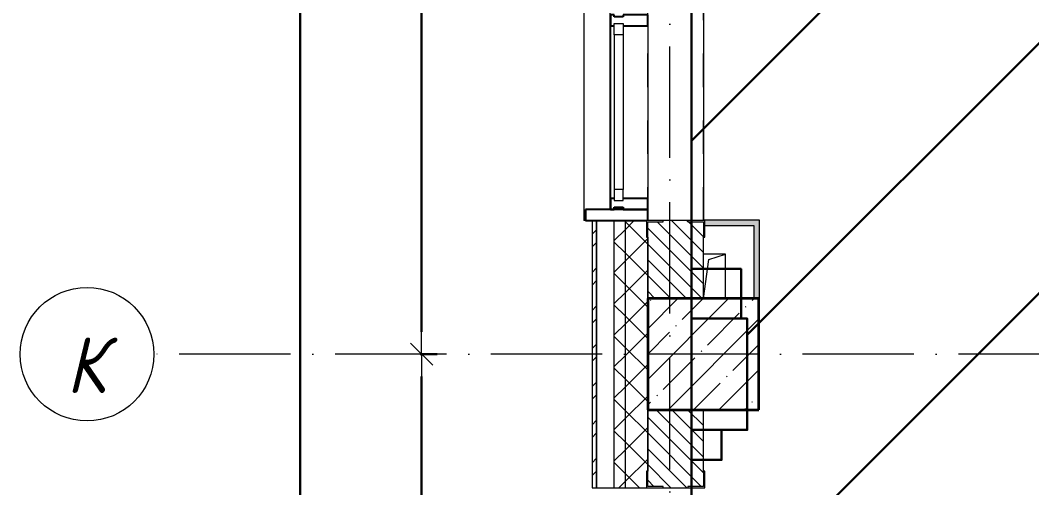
# Model space of a CAD drawing. Header units: millimetres. Extents: x -17017 to 628417, y -109036 to 199237.
# Drawn here: x -12989 to -8445, y -87515 to -85415 of the extents above; entities that cross this region are included whole.
import ezdxf

# ---------------------------------------------------------------- set-up
doc = ezdxf.new("R2010")
doc.units = ezdxf.units.MM
doc.linetypes.add('50_200_ШТРИХ_1Т_ш5_п1_п1_', pattern=[700, 500, -100, 0, -100])
doc.linetypes.add('Штрих короткий', pattern=[300, 150, -150])
for name, color, linetype, lineweight in [('0-1', 7, 'Continuous', 5), ('0-2', 7, 'Continuous', 9), ('Импосты витража', 7, 'Continuous', 9), ('Импосты витража-1', 7, 'Continuous', 25), ('Каркас_Импост', 7, 'Continuous', 13), ('Каркас_Импост-1', 7, 'Continuous', 9), ('Несущие колонны', 7, 'Continuous', 9), ('Несущие колонны-1', 7, 'Continuous', 35), ('Обобщенные модели', 7, 'Continuous', 9), ('Общие ребра', 7, 'Continuous', 9), ('Окна', 7, 'Continuous', 9), ('Оси', 7, 'Continuous', 9), ('Оси-1', 7, 'Continuous', 20), ('Оси-2', 7, '50_200_ШТРИХ_1Т_ш5_п1_п1_', 9), ('Перемычка-1', 7, 'Штрих короткий', 9), ('Размеры', 7, 'Continuous', 15), ('Стены', 7, 'Continuous', 9), ('Стены-1', 7, 'Continuous', 13), ('стяжа', 7, 'Continuous', 30), ('Штриховка разреза-1', 7, 'Continuous', 9)]:
    doc.layers.add(name, color=color, linetype=linetype, lineweight=lineweight)
doc.layers.add('Штриховка разреза-4', color=1, linetype='Continuous', lineweight=9, true_color=0xff0000)
doc.layers.get('0-2').off()
doc.styles.add('ISOCPEUR_I_1', font='isocpeui.ttf', dxfattribs={"width": 0.85, "height": 2.5})
doc.styles.add('СПДС', font='isocpeur.ttf', dxfattribs={"width": 0.9})
doc.dimstyles.new('Размера А3', dxfattribs={"dimtxt": 200, "dimasz": 100, "dimexe": 70, "dimexo": 100, "dimgap": 20, "dimtad": 1, "dimdec": 0, "dimrnd": 10, "dimzin": 0, "dimdsep": 46, "dimtxsty": 'СПДС', "dimblk": 'ARROWHEAD_6', "dimcen": 1, "dimclrd": 256, "dimclre": 256, "dimclrt": 256, "dimazin": 0, "dimtfac": 1, "dimtdec": 0, "dimtmove": 2, "dimatfit": 3, "dimfxl": 1, "dimtolj": 1, "dimtzin": 0, "dimarcsym": 0})
pattern_1 = [(45, (0, 0), (-70.71068, 70.71068), []), (135, (0, 0), (-70.71068, -70.71068), [])]
pattern_2 = [(135, (0, 0), (-35.35534, -35.35534), [])]

# ---------------------------------------------------------------- blocks, each defined once
blk = doc.blocks.new('Ось сетки - Круг_Ø6_00__ISO-2_5_0_9K_-16731441-АИ2_02_План отделки стен 2-го этажа _Часть 2_')
at = {"layer": 'Оси-1'}
blk.add_circle((0, 0), 3, dxfattribs=at)
blk = doc.blocks.new('ARROWHEAD_6')
at = {"color": 0, "linetype": 'Continuous'}
for p, q in [((-0.5, -0.5), (0.5, 0.5)), ((0, 0), (-1, 0))]:
    blk.add_line(p, q, dxfattribs=at)
blk = doc.blocks.new('*D678')
at = {"layer": 'Defpoints', "color": 0, "transparency": 16777216}
for p in [(-11291.7, -86915.3), (-11185.6, -86915.3), (-11291.7, -90215.3)]:
    blk.add_point(p, dxfattribs=at)
at = {"layer": 'Размеры', "lineweight": -2, "transparency": 16777216}
for p, q in [((-11191.7, -86915.3), (-11115.6, -86915.3)), ((-11185.6, -90115.3), (-11185.6, -87015.3)), ((-11191.7, -90215.3), (-11115.6, -90215.3))]:
    blk.add_line(p, q, dxfattribs=at)
at = {"layer": 'Размеры', "lineweight": -2, "transparency": 16777216, "xscale": 100, "yscale": 100, "zscale": 100}
for p, rotation in [((-11185.6, -86915.3), 90), ((-11185.6, -90215.3), 270)]:
    blk.add_blockref('ARROWHEAD_6', p, dxfattribs=dict(at, rotation=rotation))
at = {"layer": 'Размеры', "transparency": 16777216, "insert": (-11305.6, -88565.3), "char_height": 200, "width": 2.488, "attachment_point": 5, "rotation": 90, "style": 'СПДС'}
blk.add_mtext('\\A1;3300', dxfattribs=at)
blk = doc.blocks.new('*D679')
at = {"layer": 'Defpoints', "color": 0, "transparency": 16777216}
for p in [(-11291.7, -80915.3), (-11185.6, -80915.3), (-11291.7, -86915.3)]:
    blk.add_point(p, dxfattribs=at)
at = {"layer": 'Размеры', "lineweight": -2, "transparency": 16777216}
for p, q in [((-11191.7, -80915.3), (-11115.6, -80915.3)), ((-11185.6, -86815.3), (-11185.6, -81015.3)), ((-11191.7, -86915.3), (-11115.6, -86915.3))]:
    blk.add_line(p, q, dxfattribs=at)
at = {"layer": 'Размеры', "lineweight": -2, "transparency": 16777216, "xscale": 100, "yscale": 100, "zscale": 100}
for p, rotation in [((-11185.6, -80915.3), 90), ((-11185.6, -86915.3), 270)]:
    blk.add_blockref('ARROWHEAD_6', p, dxfattribs=dict(at, rotation=rotation))
at = {"layer": 'Размеры', "transparency": 16777216, "insert": (-11305.6, -83915.3), "char_height": 200, "width": 2.488, "attachment_point": 5, "rotation": 90, "style": 'СПДС'}
blk.add_mtext('\\A1;6000', dxfattribs=at)
blk = doc.blocks.new('*D686')
at = {"layer": 'Defpoints', "color": 0, "transparency": 16777216}
for p in [(-11838.1, -56765.3), (-11732, -56765.3), (-11838.1, -106215.3)]:
    blk.add_point(p, dxfattribs=at)
at = {"layer": 'Размеры', "lineweight": -2, "transparency": 16777216}
for p, q in [((-11738.1, -56765.3), (-11662, -56765.3)), ((-11732, -106115.3), (-11732, -56865.3)), ((-11738.1, -106215.3), (-11662, -106215.3))]:
    blk.add_line(p, q, dxfattribs=at)
at = {"layer": 'Размеры', "lineweight": -2, "transparency": 16777216, "xscale": 100, "yscale": 100, "zscale": 100}
for p, rotation in [((-11732, -56765.3), 90), ((-11732, -106215.3), 270)]:
    blk.add_blockref('ARROWHEAD_6', p, dxfattribs=dict(at, rotation=rotation))
at = {"layer": 'Размеры', "transparency": 16777216, "insert": (-11852, -81490.3), "char_height": 200, "width": 3.261, "attachment_point": 5, "rotation": 90, "style": 'СПДС'}
blk.add_mtext('\\A1;49450', dxfattribs=at)
blk = doc.blocks.new('BSC_Колонна _Прямоугольная - 500х500-V44-АИ2_02_План отделки стен 2-го этажа _Часть 2_')
at = {"layer": 'Несущие колонны'}
h = blk.add_hatch(dxfattribs=at)
h.set_pattern_fill('FP_52', color=256, style=0, pattern_type=2)
h.set_pattern_definition([(45, (-150, -19300), (-114.0493, 114.0493), []), (45, (-35.95, -19300), (-114.0493, 114.0493), [201.612, -40.322, 3.353, -36.97])])
h.paths.add_polyline_path([(-250, -250), (250, -250), (250, 250), (-250, 250)], flags=0)
at = {"layer": 'Несущие колонны-1'}
for p, q in [((250, 250), (-250, 250)), ((-250, 250), (-250, -250)), ((250, -250), (250, 250)), ((-250, -250), (250, -250))]:
    blk.add_line(p, q, dxfattribs=at)
blk = doc.blocks.new('Проем_Дверь_Прямоугольный - 1800х2700h_оконные проемы-25805030-АИ2_02_План отделки стен 2-го этажа _Часть 2_')
at = {"layer": 'Перемычка-1'}
for p, q in [((900, 125), (-900, 125)), ((900, -125), (-900, -125))]:
    blk.add_line(p, q, dxfattribs=at)
blk = doc.blocks.new('PNS_Панель прямоугольная2 - Нр_Стекло - 40мм-26243474-АИ2_02_План отделки стен 2-го этажа _Часть 2_')
at = {"layer": 'Каркас_Импост'}
for p, q in [((-397.5, 0), (-397.5, 40)), ((-397.5, 40), (-347.5, 40)), ((-347.5, 40), (-347.5, 0)), ((397.5, 40), (347.5, 40)), ((347.5, 40), (347.5, 0)), ((397.5, 0), (397.5, 40)), ((-347.5, 0), (-397.5, 0)), ((347.5, 0), (397.5, 0))]:
    blk.add_line(p, q, dxfattribs=at)
at = {"layer": 'Каркас_Импост-1'}
for p, q in [((-347.5, 40), (347.5, 40)), ((-347.5, 0), (347.5, 0))]:
    blk.add_line(p, q, dxfattribs=at)
blk = doc.blocks.new('Прямоугольный импост - Импост структурный с накладкой - 150мм-25647633-АИ2_02_План отделки стен 2-го этажа _Часть 2_')
at = {"layer": 'Импосты витража-1'}
for p, q in [((-25, 0), (-25, 17)), ((-25, 17), (25, 17)), ((-15, 0), (-25, 0)), ((-15, -40), (-15, 0)), ((25, 17), (25, 0)), ((-25, -150), (-25, -40)), ((-25, -40), (-15, -40)), ((25, -40), (25, -150)), ((25, -150), (-25, -150))]:
    blk.add_line(p, q, dxfattribs=at)
blk = doc.blocks.new('Прямоугольный импост - Импост структурный с накладкой - 150мм-25647642-АИ2_02_План отделки стен 2-го этажа _Часть 2_')
at = {"layer": 'Импосты витража'}
for p, q in [((42475, -100), (43250, -100)), ((42475, -267), (43250, -267))]:
    blk.add_line(p, q, dxfattribs=at)
blk = doc.blocks.new('Прямоугольный импост - Импост структурный с накладкой - 150мм-V150-АИ2_02_План отделки стен 2-го этажа _Часть 2_')
at = {"layer": 'Импосты витража-1'}
for p, q in [((-25, 0), (-25, 17)), ((-25, 17), (25, 17)), ((25, 0), (15, 0)), ((15, 0), (15, -40)), ((25, 17), (25, 0)), ((-25, -150), (-25, -40)), ((15, -40), (25, -40)), ((25, -40), (25, -150)), ((25, -150), (-25, -150))]:
    blk.add_line(p, q, dxfattribs=at)
blk = doc.blocks.new('Прямоугольный импост - Откос НВФ_50х280 мм-25993834-АИ2_02_План отделки стен 2-го этажа _Часть 2_')
at = {"layer": 'Импосты витража-1'}
for p, q in [((-50, 130), (0, 130)), ((-50, -150), (-50, 130)), ((0, 130), (0, -144)), ((0, -150), (-50, -150))]:
    blk.add_line(p, q, dxfattribs=at)
blk = doc.blocks.new('Фахверк_СКБ_Уголок - 250_2700-27497298-АИ2_02_План отделки стен 2-го этажа _Часть 2_')
at = {"layer": 'Обобщенные модели'}
for p, q in [((200, 181), (125, 181)), ((125, 181), (125, 106)), ((131, 106), (131, 175)), ((131, 175), (200, 175)), ((200, 175), (200, 181)), ((125, 106), (131, 106)), ((131, -6), (125, -6)), ((125, -6), (125, -81)), ((131, -75), (131, -6)), ((125, -81), (200, -81)), ((200, -75), (131, -75)), ((200, -81), (200, -75))]:
    blk.add_line(p, q, dxfattribs=at)
blk = doc.blocks.new('AR_Отверстие прямоугольное _в плите_ - AR_Отверстие прямоугольное _в плите_-V201-АИ2_02_План отделки стен 2-го этажа _Часть 2_')
at = {"layer": 'Обобщенные модели'}
for p, q in [((50, 100), (-50, 100)), ((-25, 75), (50, 100)), ((50, -100), (50, 100)), ((-50, -100), (-25, 75))]:
    blk.add_line(p, q, dxfattribs=at)
blk = doc.blocks.new('Отлив_СКБ - Отлив витража_120_НВФ-31885689-АИ2_02_План отделки стен 2-го этажа _Часть 2_')
at = {"layer": 'Окна'}
for p, q in [((0, 113), (0, 120)), ((1800, 120), (0, 120)), ((1800, 120), (1800, 113)), ((50, 2), (1750, 2))]:
    blk.add_line(p, q, dxfattribs=at)
blk = doc.blocks.new('0125-Р-ОО-Ш2-АР-о_23_10_2024_rvt-1-АИ2_02_План отделки стен 2-го этажа _Часть 2_')
at = {"layer": 'Штриховка разреза-1'}
h = blk.add_hatch(dxfattribs=at)
h.set_pattern_fill('FP_80', color=256, style=0, pattern_type=2)
h.set_pattern_definition([(45, (0, 0), (-85.5366, 85.5366), []), (45, (57.02, 0), (-85.5366, 85.5366), [])])
h.paths.add_polyline_path([(-350, 11335), (-330, 11335), (-330, 13650), (-350, 13650), (-350, 12505.4)], flags=0)
h.paths.add_polyline_path([(-350, 15450), (-330, 15450), (-330, 16900), (-350, 16900), (-350, 16201.6)], flags=0)
h.paths.add_polyline_path([(-330, 18700), (-330, 19900), (-350, 19900), (-350, 18700)], flags=0)
h.paths.add_polyline_path([(-330, 21700), (-330, 22900), (-350, 22900), (-350, 21700)], flags=0)
h.paths.add_polyline_path([(-330, 24700), (-330, 25900), (-350, 25900), (-350, 24700)], flags=0)
h.paths.add_polyline_path([(-330, 27700), (-330, 28625), (-350, 28625), (-350, 27700)], flags=0)
h = blk.add_hatch(dxfattribs=at)
h.set_pattern_fill('FP_81', color=256, style=0, pattern_type=2)
h.set_pattern_definition(pattern_1)
h.paths.add_polyline_path([(-200, 11335), (-200, 13650), (-250, 13650), (-250, 11335)], flags=0)
h.paths.add_polyline_path([(-200, 15450), (-200, 16900), (-250, 16900), (-250, 15450)], flags=0)
h.paths.add_polyline_path([(-200, 18700), (-200, 19900), (-250, 19900), (-250, 18700)], flags=0)
h.paths.add_polyline_path([(-200, 21700), (-200, 22900), (-250, 22900), (-250, 21700)], flags=0)
h.paths.add_polyline_path([(-200, 24700), (-200, 25900), (-250, 25900), (-250, 24700)], flags=0)
h.paths.add_polyline_path([(-200, 27700), (-200, 28550), (-250, 28550), (-250, 27700)], flags=0)
h = blk.add_hatch(dxfattribs=at)
h.set_pattern_fill('FP_81', color=256, style=0, pattern_type=2)
h.set_pattern_definition(pattern_1)
h.paths.add_polyline_path([(-200, 11335), (-100, 11335), (-100, 13575), (-106, 13575), (-106, 13650), (-200, 13650), (-200, 11350)], flags=0)
h.paths.add_polyline_path([(-106, 15450), (-106, 15525), (-100, 15525), (-100, 16825), (-106, 16825), (-106, 16900), (-200, 16900), (-200, 15450)], flags=0)
h.paths.add_polyline_path([(-200, 18700), (-106, 18700), (-106, 18775), (-100, 18775), (-100, 19825), (-106, 19825), (-106, 19900), (-200, 19900), (-200, 18973.7)], flags=0)
h.paths.add_polyline_path([(-200, 21700), (-106, 21700), (-106, 21775), (-100, 21775), (-100, 22825), (-106, 22825), (-106, 22900), (-200, 22900), (-200, 21706)], flags=0)
h.paths.add_polyline_path([(-106, 24700), (-106, 24775), (-100, 24775), (-100, 25825), (-106, 25825), (-106, 25900), (-200, 25900), (-200, 24700)], flags=0)
h.paths.add_polyline_path([(-106, 27700), (-106, 27775), (-100, 27775), (-100, 28550), (-200, 28550), (-200, 27700)], flags=0)
h = blk.add_hatch(dxfattribs=at)
h.set_pattern_fill('FP_2', color=256, style=0, pattern_type=2)
h.set_pattern_definition(pattern_2)
h.paths.add_polyline_path([(150, 19550), (150, 19894), (81, 19894), (81, 19900), (-31, 19900), (-31, 19894), (-100, 19894), (-100, 19550)], flags=0)
h.paths.add_polyline_path([(-31, 21700), (81, 21700), (81, 21706), (150, 21706), (150, 22894), (81, 22894), (81, 22900), (-31, 22900), (-31, 22894), (-100, 22894), (-100, 21706), (-31, 21706)], flags=0)
h.paths.add_polyline_path([(81, 24700), (81, 24706), (150, 24706), (150, 25050), (-100, 25050), (-100, 24706), (-31, 24706), (-31, 24700)], flags=0)
h = blk.add_hatch(dxfattribs=at)
h.set_pattern_fill('FP_2', color=256, style=0, pattern_type=2)
h.set_pattern_definition(pattern_2)
h.paths.add_polyline_path([(150, 16250), (149.3, 16894), (81, 16894), (81, 16900), (-31, 16900), (-31, 16894), (-100, 16894), (-100, 16250), (149.3, 16250)], flags=0)
h.paths.add_polyline_path([(81, 18700), (81, 18706), (150, 18706), (150, 19050), (-100, 19050), (-100, 18706), (-31, 18706), (-31, 18700)], flags=0)
at = {"layer": 'Общие ребра'}
for p, q in [((-330, 19900), (-330, 18700)), ((-330, 18700), (-330, 19900)), ((-250, 18700), (-250, 19900)), ((-200, 18700), (-200, 19900)), ((-100, 19550), (-100, 19825)), ((-100, 19825), (-100, 19550)), ((-100, 18775), (-100, 19050)), ((-100, 19050), (-100, 18775))]:
    blk.add_line(p, q, dxfattribs=at)
at = {"layer": 'Стены'}
blk.add_line((150, 21700), (150, 19902.5), dxfattribs=at)
at = {"layer": 'Стены-1'}
for p, q in [((-350, 19900), (-350, 18700)), ((-330, 19900), (-350, 19900)), ((-106, 19900), (-330, 19900)), ((81, 19900), (-31, 19900)), ((150, 19550), (150, 19825)), ((150, 18775), (150, 19050)), ((-350, 18700), (-330, 18700)), ((-330, 18700), (-106, 18700)), ((-31, 18700), (81, 18700))]:
    blk.add_line(p, q, dxfattribs=at)
at = {"layer": '0-2'}
for name, p, rotation in [('Отлив_СКБ - Отлив витража_120_НВФ-31885689-АИ2_02_План отделки стен 2-го этажа _Часть 2_', (-267, 19900), 90), ('Проем_Дверь_Прямоугольный - 1800х2700h_оконные проемы-25805030-АИ2_02_План отделки стен 2-го этажа _Часть 2_', (25, 20800), 269.9999999999999), ('Прямоугольный импост - Импост структурный с накладкой - 150мм-25647642-АИ2_02_План отделки стен 2-го этажа _Часть 2_', (0, 63250), 270.0000000000001), ('PNS_Панель прямоугольная2 - Нр_Стекло - 40мм-26243474-АИ2_02_План отделки стен 2-го этажа _Часть 2_', (-250, 20387.5), 269.9999999999977), ('Фахверк_СКБ_Уголок - 250_2700-27497298-АИ2_02_План отделки стен 2-го этажа _Часть 2_', (-25, 20025), 269.9999999999999), ('Фахверк_СКБ_Уголок - 250_2700-27497298-АИ2_02_План отделки стен 2-го этажа _Часть 2_', (75, 18575), 89.99999999999991)]:
    blk.add_blockref(name, p, dxfattribs=dict(at, rotation=rotation))
at = {"layer": '0-2', "extrusion": (0, 0, -1), "rotation": 270.0000000000023}
for name, p in [('Прямоугольный импост - Импост структурный с накладкой - 150мм-25647633-АИ2_02_План отделки стен 2-го этажа _Часть 2_', (250, 20800)), ('Прямоугольный импост - Импост структурный с накладкой - 150мм-V150-АИ2_02_План отделки стен 2-го этажа _Часть 2_', (250, 19975)), ('Прямоугольный импост - Откос НВФ_50х280 мм-25993834-АИ2_02_План отделки стен 2-го этажа _Часть 2_', (250, 19900))]:
    blk.add_blockref(name, p, dxfattribs=at)
at = {"layer": '0-2'}
for name, p in [('AR_Отверстие прямоугольное _в плите_ - AR_Отверстие прямоугольное _в плите_-V201-АИ2_02_План отделки стен 2-го этажа _Часть 2_', (200, 19650)), ('BSC_Колонна _Прямоугольная - 500х500-V44-АИ2_02_План отделки стен 2-го этажа _Часть 2_', (150, 19300))]:
    blk.add_blockref(name, p, dxfattribs=at)
blk = doc.blocks.new('2ч2эт')
at = {"layer": 'Штриховка разреза-4'}
for points in [[(-9914.1, -86337.8), (-9692.6, -86337.8), (-9692.6, -86312.8), (-9920.1, -86312.8), (-9920.1, -86315.3), (-9914.1, -86315.3), (-9914.1, -86321.3)], [(-9667.6, -86665.3), (-9667.6, -86312.8), (-9692.6, -86312.8), (-9692.6, -86665.3), (-9670.1, -86665.3)]]:
    blk.add_hatch(color=256, dxfattribs=at).paths.add_polyline_path(points, flags=0)
at = {"layer": 'Общие ребра'}
blk.add_line((-9670.1, -86665.3), (-9667.6, -86665.3), dxfattribs=at)
at = {"layer": 'Стены-1'}
for p, q in [((-9667.6, -86312.8), (-9920.1, -86312.8)), ((-9920.1, -86312.8), (-9920.1, -86315.3)), ((-9914.1, -86337.8), (-9692.6, -86337.8)), ((-9692.6, -86337.8), (-9692.6, -86665.3)), ((-9667.6, -86665.3), (-9667.6, -86312.8))]:
    blk.add_line(p, q, dxfattribs=at)
at = {"layer": 'стяжа'}
for points in [[(-2388, -72625.3), (-2388, -66175.1), (-9973, -66175.1), (-9973, -89355.1), (-9686, -89355.1)], [(-9973, -86755.1), (-9973, -86755.1), (-9723, -86755.1), (-9723, -87255.1), (-9973, -87255.1)]]:
    blk.add_lwpolyline(points, dxfattribs=at)
for points in [[(-9973, -86755.1), (-9750.6, -86755.1), (-9750.6, -86532.6), (-9973, -86532.6)], [(-9973, -87255.1), (-9838.3, -87255.1), (-9838.3, -87389.8), (-9973, -87389.8)]]:
    blk.add_lwpolyline(points, close=True, dxfattribs=at)
at = {"layer": '0-1'}
blk.add_blockref('0125-Р-ОО-Ш2-АР-о_23_10_2024_rvt-1-АИ2_02_План отделки стен 2-го этажа _Часть 2_', (-10070.1, -106215.3), dxfattribs=at)
blk = doc.blocks.new('ось2эт')
at = {"layer": 'Оси-2'}
for p, q in [((-10070.1, -108435.9), (-10070.1, -54635.1)), ((18329.9, -86915.3), (-12388.8, -86915.3))]:
    blk.add_line(p, q, dxfattribs=at)
at = {"layer": 'Оси-1', "xscale": 99.99999999999993, "yscale": 99.99999999999993, "zscale": 99.99999999999993, "rotation": 89.9999999999998}
blk.add_blockref('Ось сетки - Круг_Ø6_00__ISO-2_5_0_9K_-16731441-АИ2_02_План отделки стен 2-го этажа _Часть 2_', (-12688.8, -86915.3), dxfattribs=at)
at = {"layer": 'Оси', "insert": (-12781.6, -86839.2), "char_height": 250, "width": 223.671, "attachment_point": 1, "style": 'ISOCPEUR_I_1'}
blk.add_mtext('\\fISOCPEUR|b0|i1|c204|p34|;\\W.9;К', dxfattribs=at)
at = {"layer": 'Размеры'}
for base, p1, p2, picture, middle in [((-11732, -56765.3), (-11838.1, -106215.3), (-11838.1, -56765.3), '*D686', (-11852, -81490.3)), ((-11185.6, -80915.3), (-11291.7, -86915.3), (-11291.7, -80915.3), '*D679', (-11305.6, -83915.3)), ((-11185.6, -86915.3), (-11291.7, -90215.3), (-11291.7, -86915.3), '*D678', (-11305.6, -88565.3))]:
    dim = blk.add_linear_dim(base=base, p1=p1, p2=p2, angle=90, dimstyle='Размера А3', dxfattribs=at)
    dim.commit()
    dim.dimension.update_dxf_attribs({"geometry": picture, "text_midpoint": middle})

msp = doc.modelspace()

# ---------------------------------------------------------------- hatches: boundary and pattern name
at = {"layer": 'стяжа'}
h = msp.add_hatch(dxfattribs=at)
h.set_pattern_fill('ANSI31', color=5, scale=250)
h.set_pattern_definition([(45, (4472.5, -59163.1), (-561.266, 561.266), [])])
h.paths.add_polyline_path([(13742, -89400.5), (12812, -89400.5), (6162, -89400.5), (6162, -89950.4), (12812, -89960.5), (12812, -94460.5), (13012, -94460.5), (13012, -94955.3), (15112, -94955.3), (15112, -94443.1), (15322, -94443.1), (15322, -94230.5), (15762, -94230.5), (15762, -90460.5), (15322, -90460.5), (15322, -89960.5), (13742, -89960.5)])
h.paths.add_polyline_path([(15592, -66215.3), (15192, -66215.3), (15192, -65695.3), (15592, -65695.3), (15592, -63285.3), (15464.5, -63285.3), (15464.5, -62800.4), (15592, -62800.4), (15592, -60875.3), (15362, -60875.3), (15362, -60625.3), (12222, -60625.3), (12222, -61275.3), (9132, -61275.3), (9132, -60575.3), (8692, -60575.3), (8692, -60325.3), (9912, -60325.3), (9912, -58904.6), (9862, -58904.6), (9862, -58299.1), (9912, -58299.1), (9912, -56925.3), (6812, -56925.3), (6812, -57175.3), (6312, -57175.3), (6062, -57175.3), (6062, -56925.3), (2562, -56925.3), (2562, -57345.3), (2042, -57345.3), (2042, -56925.3), (-2138, -56925.3), (-2138, -58005.3), (-2388, -58005.3), (-2388, -57961), (-2788, -57961), (-2788, -56925.3), (-9668, -56925.3), (-9668, -57165.3), (-9778, -57165.3), (-9778, -57376.1), (-9888, -57376.1), (-9888, -60155.3), (-9638, -60155.3), (-9638, -60655.3), (-9888, -60655.3), (-9888, -62707.2), (-9738, -62707.2), (-9738, -63240.1), (-9888, -63240.1), (-9888, -65675.3), (-9598, -65675.3), (-9598, -65925.3), (-2888, -65925.3), (-2888, -63325.3), (-2388, -63325.3), (-2388, -61148.8), (-2758, -61148.8), (-2758, -59948.8), (-2388, -59948.8), (-2388, -59705.3), (-2138, -59705.3), (-2138, -72625.3), (-2388, -72625.3), (-2388, -72225.3), (-2788, -72225.3), (-2788, -70635.3), (-2388, -70635.3), (-2388, -69135.3), (-2788, -69135.3), (-2928.7, -69135.3), (-2928.7, -66175.1), (-9833, -66175.1), (-9833, -66315.1), (-9973, -66315.1), (-9973, -68675.1), (-9723, -68675.1), (-9723, -69175.1), (-9833, -69175.1), (-9833, -69315.1), (-9973, -69315.1), (-9973, -71540.3), (-9833, -71540.3), (-9833, -71675.1), (-9723, -71675.1), (-9723, -72175.1), (-9973, -72175.1), (-9973, -77655.1), (-9723, -77655.1), (-9723, -78155.1), (-9738, -78155.1), (-9738, -78390.1), (-9973, -78390.1), (-9973, -80457.8), (-9755.8, -80457.8), (-9755.8, -80675.1), (-9723, -80675.1), (-9723, -81175.1), (-9787.7, -81175.1), (-9787.7, -81360.3), (-9973, -81360.3), (-9973, -86532.6), (-9750.6, -86532.6), (-9750.6, -86755.1), (-9723, -86755.1), (-9723, -87255.1), (-9838.3, -87255.1), (-9838.3, -87389.8), (-9973, -87389.8), (-9973, -89355.1), (-9686, -89355.1), (-9686, -89495.1), (-9973, -89495.1), (-9973, -89703.9), (-9853.5, -89703.9), (-9853.5, -89945.4), (-9723, -89945.4), (-9723, -90445.4), (-9973, -90445.4), (-9973, -94375.1), (-9723, -94375.1), (-9723, -94625.1), (-7673, -94625.1), (-7673, -94145.1), (-3003, -94145.1), (-3003, -92615.1), (-2388, -92615.1), (-2388, -91955.4), (-2138, -91955.4), (-2138, -94925.3), (2042, -94925.3), (2042, -94365.3), (2562, -94365.3), (2562, -94625.3), (5572, -94625.3), (5572, -94285.3), (6162, -94285.3), (6162, -92315.3), (6162, -91180.3), (6162, -89960.6), (6154.9, -89960.6), (2562, -89950.4), (2562, -90475.4), (2042, -90475.4), (2042, -89950.4), (2042, -89945.4), (2201, -89945.4), (2201, -87175.4), (2042, -87175.4), (2042, -85985.4), (1200.5, -85985.4), (1200.5, -77695.3), (2042, -77695.3), (2178.2, -77695.3), (2178.2, -72220.3), (2042, -72220.3), (2042, -71695.3), (2042, -71690.3), (2562, -71690.3), (2562, -71882.4), (5852, -71882.4), (5852, -71690.3), (5852, -71421.7), (6562, -71421.7), (6562, -71285.3), (7012, -71285.3), (7012, -71695.3), (15592, -71695.3)])
h.paths.add_polyline_path([(7012, -69615.3), (6562, -69615.3), (6562, -69446.8), (6102, -69446.8), (6102, -63155.3), (6562, -63155.3), (6562, -58775.3), (6812, -58775.3), (6812, -60325.3), (7112, -60325.3), (7112, -60575.3), (7112, -60825.3), (7112, -62175.3), (6812, -62175.3), (6812, -63055.3), (7012, -63055.3)], flags=16)
h.paths.add_polyline_path([(2562, -66200.3), (2042, -66200.3), (2042, -65675.3), (2042, -65670.3), (2562, -65670.3)], flags=16)
h.paths.add_polyline_path([(-2138, -74325.3), (-2138, -84740.1), (-2388, -84740.1), (-2388, -84500.1), (-2798, -84500.1), (-2798, -84000.1), (-2388, -84000.1), (-2388, -82235.1), (-2968, -82235.1), (-2968, -80395.1), (-2388, -80395.1), (-2388, -78605.3), (-2918, -78605.3), (-2918, -74465.3), (-2388, -74465.3), (-2388, -74325.3)], flags=16)
h.paths.add_polyline_path([(2562, -60695.3), (2042, -60695.3), (2042, -60170.3), (2562, -60170.3)], flags=16)
h.paths.add_polyline_path([(-2138, -86440.1), (-2138, -86640.1), (-2138, -90775.4), (-2388, -90775.4), (-2388, -90475.4), (-2658, -90475.4), (-2758, -90475.4), (-2758, -89495.1), (-8616, -89495.1), (-8616, -89355.1), (-3003, -89355.1), (-3003, -87055.1), (-2703, -87055.1), (-2703, -86640.1), (-2388, -86640.1), (-2388, -86440.1)], flags=16)
h.paths.add_polyline_path([(-2138, -89950.4), (-2658, -89950.4), (-2658, -89945.4), (-2138, -89945.4)], flags=0)

# ---------------------------------------------------------------- block references
for name in ['ось2эт', '2ч2эт']:
    msp.add_blockref(name, (0, 0), dxfattribs=at)

doc.saveas('drawing.dxf')
